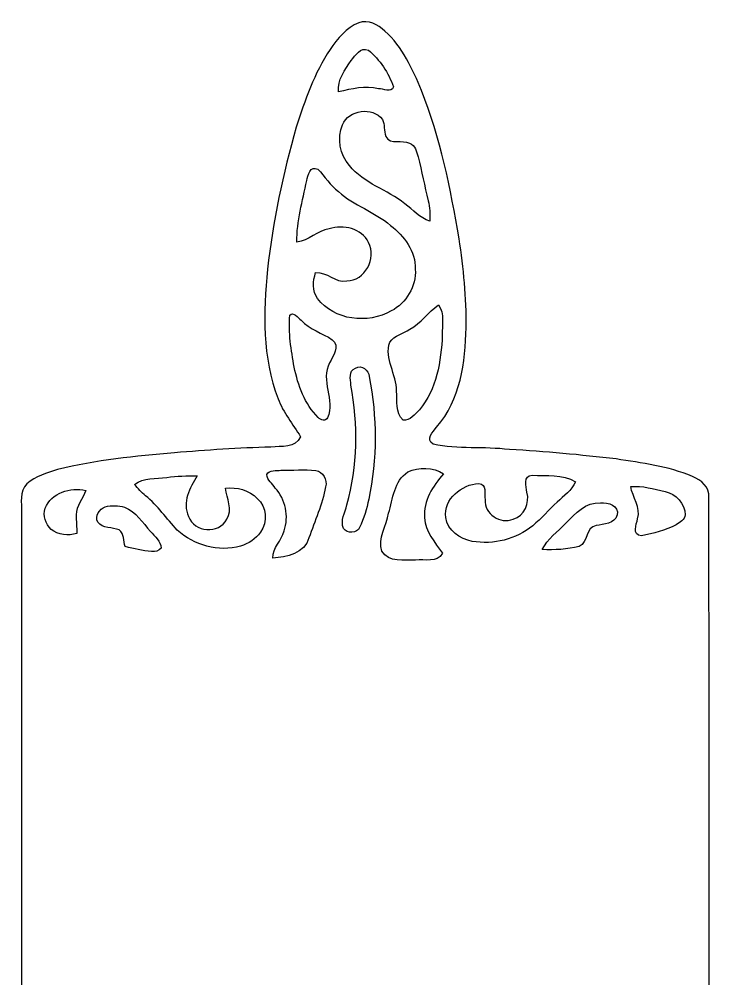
# Model space of a CAD drawing. Header units: centimetres. Extents: x -7.9 to 7.9, y -13.4 to 13.4.
# Drawn here: x -7.91 to 1.69, y 0 to 13.36 of the extents above; entities that cross this region are included whole.
import ezdxf

# ---------------------------------------------------------------- set-up
doc = ezdxf.new("R2010")
doc.units = ezdxf.units.CM
doc.header["$MEASUREMENT"] = 0
doc.layers.add('Camada 1', color=7, linetype='Continuous')

msp = doc.modelspace()

# ---------------------------------------------------------------- linework, layer by layer
at = {"layer": 'Camada 1', "color": 156}
for points, knots in [([(-3.1891, 13.30713), (-3.05681, 13.35722), (-2.92064, 13.27925), (-2.82434, 13.19247), (-2.82434, 13.19247), (-2.58268, 12.96916), (-2.43874, 12.66472), (-2.31527, 12.36521), (-2.31527, 12.36521), (-2.05705, 11.70199), (-1.90923, 11.00137), (-1.79317, 10.30111), (-1.79317, 10.30111), (-1.73073, 9.89294), (-1.68909, 9.47984), (-1.69438, 9.06638), (-1.69438, 9.06638), (-1.7085, 8.58379), (-1.77058, 8.05568), (-2.10609, 7.68066), (-2.10609, 7.68066), (-2.1583, 7.614), (-2.25777, 7.51099), (-2.15511, 7.44149), (-2.15511, 7.44149), (-1.80764, 7.36706), (-1.44568, 7.41257), (-1.09395, 7.36635), (-1.09395, 7.36635), (-0.59796, 7.34447), (-0.10407, 7.29226), (0.3891, 7.23618), (0.3891, 7.23618), (0.74753, 7.17868), (1.11653, 7.13739), (1.45274, 6.99169), (1.45274, 6.99169), (1.57373, 6.94372), (1.69333, 6.84459), (1.68168, 6.70136), (1.68168, 6.70136), (1.68451, 0.5274), (1.68168, -5.6462), (1.68275, -11.82017), (1.68275, -11.82017), (1.68768, -12.04736), (1.6016, -12.28372), (1.41181, -12.41953), (1.41181, -12.41953), (0.9465, -12.77937), (0.36018, -12.92577), (-0.2025, -13.05489), (-0.2025, -13.05489), (-1.41145, -13.30147), (-2.65219, -13.35546), (-3.88301, -13.3117), (-3.88301, -13.3117), (-4.63267, -13.27043), (-5.38302, -13.18401), (-6.11152, -12.99669), (-6.11152, -12.99669), (-6.58318, -12.8778), (-7.0499, -12.72222), (-7.47713, -12.48621), (-7.47713, -12.48621), (-7.59777, -12.41531), (-7.73148, -12.34263), (-7.79497, -12.21139), (-7.79497, -12.21139), (-7.84895, -12.10062), (-7.87471, -11.9768), (-7.87929, -11.85438), (-7.87929, -11.85438), (-7.88, -5.73933), (-7.87858, 0.37606), (-7.88, 6.49111), (-7.88, 6.49111), (-7.87364, 6.62374), (-7.91033, 6.78427), (-7.80415, 6.88798), (-7.80415, 6.88798), (-7.68526, 6.99628), (-7.52651, 7.04391), (-7.37551, 7.088), (-7.37551, 7.088), (-6.84388, 7.22417), (-6.29532, 7.27321), (-5.75027, 7.32225), (-5.75027, 7.32225), (-5.30401, 7.35824), (-4.85739, 7.39034), (-4.40972, 7.40092), (-4.40972, 7.40092), (-4.26366, 7.42102), (-4.06893, 7.37904), (-3.99696, 7.54661), (-3.99696, 7.54661), (-4.10457, 7.72089), (-4.23932, 7.88034), (-4.31058, 8.07507), (-4.31058, 8.07507), (-4.5339, 8.64658), (-4.51272, 9.27593), (-4.45769, 9.87671), (-4.45769, 9.87671), (-4.38009, 10.54522), (-4.24568, 11.20739), (-4.05659, 11.85368), (-4.05659, 11.85368), (-3.94088, 12.22939), (-3.80505, 12.6051), (-3.58775, 12.93529), (-3.58775, 12.93529), (-3.48368, 13.08417), (-3.36267, 13.23798), (-3.1891, 13.30713)], [0, 0, 0, 0, 0.03333333, 0.03333333, 0.03333333, 0.03333333, 0.06666667, 0.06666667, 0.06666667, 0.06666667, 0.1, 0.1, 0.1, 0.1, 0.13333333, 0.13333333, 0.13333333, 0.13333333, 0.16666667, 0.16666667, 0.16666667, 0.16666667, 0.2, 0.2, 0.2, 0.2, 0.23333333, 0.23333333, 0.23333333, 0.23333333, 0.26666667, 0.26666667, 0.26666667, 0.26666667, 0.3, 0.3, 0.3, 0.3, 0.33333333, 0.33333333, 0.33333333, 0.33333333, 0.36666667, 0.36666667, 0.36666667, 0.36666667, 0.4, 0.4, 0.4, 0.4, 0.43333333, 0.43333333, 0.43333333, 0.43333333, 0.46666667, 0.46666667, 0.46666667, 0.46666667, 0.5, 0.5, 0.5, 0.5, 0.53333333, 0.53333333, 0.53333333, 0.53333333, 0.56666667, 0.56666667, 0.56666667, 0.56666667, 0.6, 0.6, 0.6, 0.6, 0.63333333, 0.63333333, 0.63333333, 0.63333333, 0.66666667, 0.66666667, 0.66666667, 0.66666667, 0.7, 0.7, 0.7, 0.7, 0.73333333, 0.73333333, 0.73333333, 0.73333333, 0.76666667, 0.76666667, 0.76666667, 0.76666667, 0.8, 0.8, 0.8, 0.8, 0.83333333, 0.83333333, 0.83333333, 0.83333333, 0.86666667, 0.86666667, 0.86666667, 0.86666667, 0.9, 0.9, 0.9, 0.9, 0.93333333, 0.93333333, 0.93333333, 0.93333333, 1, 1, 1, 1]), ([(-3.29282, 12.78361), (-3.29282, 12.78361), (-3.29282, 12.78361), (-3.29282, 12.78361), (-3.29282, 12.78361), (-3.3796, 12.65307), (-3.48933, 12.51373), (-3.46991, 12.34757), (-3.46991, 12.34757), (-3.28789, 12.38637), (-3.10127, 12.43506), (-2.91465, 12.3899), (-2.91465, 12.3899), (-2.84762, 12.38849), (-2.73755, 12.33028), (-2.70298, 12.41601), (-2.70298, 12.41601), (-2.77812, 12.60933), (-2.89243, 12.79454), (-3.05505, 12.92612), (-3.05505, 12.92612), (-3.16371, 12.97446), (-3.23356, 12.85309), (-3.29282, 12.78361)], [0, 0, 0, 0, 0.14285714, 0.14285714, 0.14285714, 0.14285714, 0.28571429, 0.28571429, 0.28571429, 0.28571429, 0.42857143, 0.42857143, 0.42857143, 0.42857143, 0.57142857, 0.57142857, 0.57142857, 0.57142857, 0.71428571, 0.71428571, 0.71428571, 0.71428571, 1, 1, 1, 1]), ([(-3.41665, 11.8872), (-3.41665, 11.8872), (-3.41665, 11.8872), (-3.41665, 11.8872), (-3.41665, 11.8872), (-3.48933, 11.70022), (-3.45369, 11.47233), (-3.31752, 11.32204), (-3.31752, 11.32204), (-3.11714, 11.0691), (-2.79188, 10.98408), (-2.54669, 10.78865), (-2.54669, 10.78865), (-2.43311, 10.7068), (-2.34102, 10.58827), (-2.20169, 10.54805), (-2.20169, 10.54805), (-2.19674, 10.64259), (-2.19779, 10.73855), (-2.22215, 10.83063), (-2.22215, 10.83063), (-2.27224, 11.03347), (-2.31281, 11.23844), (-2.3629, 11.44129), (-2.3629, 11.44129), (-2.38407, 11.51325), (-2.40312, 11.60285), (-2.48214, 11.63214), (-2.48214, 11.63214), (-2.58444, 11.68682), (-2.74813, 11.6011), (-2.81057, 11.72632), (-2.81057, 11.72632), (-2.84127, 11.80218), (-2.82363, 11.89002), (-2.85855, 11.9634), (-2.85855, 11.9634), (-2.99966, 12.14508), (-3.32458, 12.09498), (-3.41665, 11.8872)], [0, 0, 0, 0, 0.09090909, 0.09090909, 0.09090909, 0.09090909, 0.18181818, 0.18181818, 0.18181818, 0.18181818, 0.27272727, 0.27272727, 0.27272727, 0.27272727, 0.36363636, 0.36363636, 0.36363636, 0.36363636, 0.45454545, 0.45454545, 0.45454545, 0.45454545, 0.54545455, 0.54545455, 0.54545455, 0.54545455, 0.63636364, 0.63636364, 0.63636364, 0.63636364, 0.72727273, 0.72727273, 0.72727273, 0.72727273, 0.81818182, 0.81818182, 0.81818182, 0.81818182, 1, 1, 1, 1]), ([(-3.91195, 11.11073), (-3.91195, 11.11073), (-3.91195, 11.11073), (-3.91195, 11.11073), (-3.91195, 11.11073), (-3.97016, 10.82815), (-4.05165, 10.54522), (-4.04988, 10.25418), (-4.04988, 10.25418), (-3.88443, 10.2743), (-3.76519, 10.41646), (-3.59867, 10.4401), (-3.59867, 10.4401), (-3.40359, 10.50183), (-3.1443, 10.44963), (-3.05435, 10.24784), (-3.05435, 10.24784), (-2.93017, 10.03018), (-3.10339, 9.71726), (-3.35526, 9.71373), (-3.35526, 9.71373), (-3.51754, 9.68304), (-3.63007, 9.84673), (-3.78919, 9.8298), (-3.78919, 9.8298), (-3.82376, 9.71232), (-3.84352, 9.57333), (-3.76096, 9.47031), (-3.76096, 9.47031), (-3.53024, 9.16163), (-3.06069, 9.1126), (-2.73719, 9.2971), (-2.73719, 9.2971), (-2.52448, 9.40329), (-2.38972, 9.64106), (-2.40171, 9.87777), (-2.40171, 9.87777), (-2.39394, 10.12542), (-2.5608, 10.33921), (-2.7453, 10.48631), (-2.7453, 10.48631), (-2.96579, 10.67647), (-3.25332, 10.76395), (-3.47203, 10.95691), (-3.47203, 10.95691), (-3.58668, 11.04265), (-3.6569, 11.17105), (-3.75954, 11.26842), (-3.75954, 11.26842), (-3.86221, 11.32699), (-3.89395, 11.18199), (-3.91195, 11.11073)], [0, 0, 0, 0, 0.07142857, 0.07142857, 0.07142857, 0.07142857, 0.14285714, 0.14285714, 0.14285714, 0.14285714, 0.21428571, 0.21428571, 0.21428571, 0.21428571, 0.28571429, 0.28571429, 0.28571429, 0.28571429, 0.35714286, 0.35714286, 0.35714286, 0.35714286, 0.42857143, 0.42857143, 0.42857143, 0.42857143, 0.5, 0.5, 0.5, 0.5, 0.57142857, 0.57142857, 0.57142857, 0.57142857, 0.64285714, 0.64285714, 0.64285714, 0.64285714, 0.71428571, 0.71428571, 0.71428571, 0.71428571, 0.78571429, 0.78571429, 0.78571429, 0.78571429, 0.85714286, 0.85714286, 0.85714286, 0.85714286, 1, 1, 1, 1]), ([(-2.47931, 9.04169), (-2.47931, 9.04169), (-2.47931, 9.04169), (-2.47931, 9.04169), (-2.47931, 9.04169), (-2.5714, 8.98207), (-2.69063, 8.95561), (-2.75731, 8.86389), (-2.75731, 8.86389), (-2.83562, 8.62894), (-2.6603, 8.4141), (-2.66381, 8.18126), (-2.66381, 8.18126), (-2.64865, 8.04757), (-2.68076, 7.87858), (-2.57281, 7.77768), (-2.57281, 7.77768), (-2.47438, 7.76534), (-2.40875, 7.85741), (-2.34526, 7.91845), (-2.34526, 7.91845), (-2.10361, 8.20632), (-2.04364, 8.59719), (-2.02671, 8.9609), (-2.02671, 8.9609), (-2.03093, 9.10166), (-1.9939, 9.25583), (-2.07822, 9.38035), (-2.07822, 9.38035), (-2.22673, 9.2844), (-2.32092, 9.12424), (-2.47931, 9.04169)], [0, 0, 0, 0, 0.11111111, 0.11111111, 0.11111111, 0.11111111, 0.22222222, 0.22222222, 0.22222222, 0.22222222, 0.33333333, 0.33333333, 0.33333333, 0.33333333, 0.44444444, 0.44444444, 0.44444444, 0.44444444, 0.55555556, 0.55555556, 0.55555556, 0.55555556, 0.66666667, 0.66666667, 0.66666667, 0.66666667, 0.77777778, 0.77777778, 0.77777778, 0.77777778, 1, 1, 1, 1]), ([(-4.14689, 9.23643), (-4.14689, 9.23643), (-4.14689, 9.23643), (-4.14689, 9.23643), (-4.14689, 9.23643), (-4.16984, 8.99477), (-4.1282, 8.75242), (-4.08622, 8.51464), (-4.08622, 8.51464), (-4.03224, 8.26099), (-3.94229, 7.99888), (-3.75179, 7.81473), (-3.75179, 7.81473), (-3.7218, 7.77733), (-3.64666, 7.75511), (-3.62303, 7.81085), (-3.62303, 7.81085), (-3.51155, 8.05602), (-3.72991, 8.33119), (-3.59445, 8.57355), (-3.59445, 8.57355), (-3.54612, 8.66916), (-3.44487, 8.80604), (-3.55635, 8.89564), (-3.55635, 8.89564), (-3.6978, 8.99054), (-3.87208, 9.0371), (-3.98814, 9.16904), (-3.98814, 9.16904), (-4.03189, 9.19726), (-4.09928, 9.29675), (-4.14689, 9.23643)], [0, 0, 0, 0, 0.11111111, 0.11111111, 0.11111111, 0.11111111, 0.22222222, 0.22222222, 0.22222222, 0.22222222, 0.33333333, 0.33333333, 0.33333333, 0.33333333, 0.44444444, 0.44444444, 0.44444444, 0.44444444, 0.55555556, 0.55555556, 0.55555556, 0.55555556, 0.66666667, 0.66666667, 0.66666667, 0.66666667, 0.77777778, 0.77777778, 0.77777778, 0.77777778, 1, 1, 1, 1]), ([(-3.23356, 8.49841), (-3.23356, 8.49841), (-3.23356, 8.49841), (-3.23356, 8.49841), (-3.23356, 8.49841), (-3.33516, 8.46454), (-3.30234, 8.34602), (-3.29635, 8.26487), (-3.29635, 8.26487), (-3.19758, 7.71348), (-3.2025, 7.13775), (-3.35385, 6.59659), (-3.35385, 6.59659), (-3.37996, 6.49004), (-3.44594, 6.37821), (-3.40113, 6.26779), (-3.40113, 6.26779), (-3.35173, 6.19407), (-3.21132, 6.19619), (-3.17641, 6.28402), (-3.17641, 6.28402), (-3.1136, 6.40715), (-3.08115, 6.54295), (-3.04835, 6.67631), (-3.04835, 6.67631), (-2.93158, 7.23688), (-2.93334, 7.82177), (-3.042, 8.38341), (-3.042, 8.38341), (-3.04835, 8.47124), (-3.15066, 8.55662), (-3.23356, 8.49841)], [0, 0, 0, 0, 0.11111111, 0.11111111, 0.11111111, 0.11111111, 0.22222222, 0.22222222, 0.22222222, 0.22222222, 0.33333333, 0.33333333, 0.33333333, 0.33333333, 0.44444444, 0.44444444, 0.44444444, 0.44444444, 0.55555556, 0.55555556, 0.55555556, 0.55555556, 0.66666667, 0.66666667, 0.66666667, 0.66666667, 0.77777778, 0.77777778, 0.77777778, 0.77777778, 1, 1, 1, 1]), ([(-4.46899, 7.01957), (-4.46899, 7.01957), (-4.46899, 7.01957), (-4.46899, 7.01957), (-4.46899, 7.01957), (-4.46088, 6.94302), (-4.39067, 6.89256), (-4.34974, 6.8319), (-4.34974, 6.8319), (-4.20722, 6.67278), (-4.15466, 6.43712), (-4.22697, 6.23427), (-4.22697, 6.23427), (-4.25944, 6.09917), (-4.38608, 6.00216), (-4.38467, 5.85716), (-4.38467, 5.85716), (-4.1924, 5.86846), (-3.93912, 5.92313), (-3.88196, 6.13798), (-3.88196, 6.13798), (-3.79694, 6.37222), (-3.69675, 6.60364), (-3.64878, 6.84954), (-3.64878, 6.84954), (-3.62303, 6.94831), (-3.68335, 7.05943), (-3.78741, 7.07602), (-3.78741, 7.07602), (-3.94757, 7.09648), (-4.10951, 7.07672), (-4.27036, 7.07813), (-4.27036, 7.07813), (-4.33846, 7.07073), (-4.42841, 7.09117), (-4.46899, 7.01957)], [0, 0, 0, 0, 0.1, 0.1, 0.1, 0.1, 0.2, 0.2, 0.2, 0.2, 0.3, 0.3, 0.3, 0.3, 0.4, 0.4, 0.4, 0.4, 0.5, 0.5, 0.5, 0.5, 0.6, 0.6, 0.6, 0.6, 0.7, 0.7, 0.7, 0.7, 0.8, 0.8, 0.8, 0.8, 1, 1, 1, 1]), ([(-2.50542, 7.0552), (-2.50542, 7.0552), (-2.50542, 7.0552), (-2.50542, 7.0552), (-2.50542, 7.0552), (-2.70016, 6.93278), (-2.71073, 6.68055), (-2.77247, 6.48158), (-2.77247, 6.48158), (-2.8067, 6.3066), (-2.92135, 6.13409), (-2.86666, 5.95171), (-2.86666, 5.95171), (-2.77106, 5.78801), (-2.55658, 5.83388), (-2.39854, 5.82789), (-2.39854, 5.82789), (-2.27295, 5.84376), (-2.09797, 5.7866), (-2.02388, 5.92313), (-2.02388, 5.92313), (-2.12831, 6.07552), (-2.26484, 6.22335), (-2.27188, 6.41914), (-2.27188, 6.41914), (-2.29658, 6.65585), (-2.1537, 6.85799), (-2.01012, 7.0298), (-2.01012, 7.0298), (-2.15229, 7.12364), (-2.35374, 7.13034), (-2.50542, 7.0552)], [0, 0, 0, 0, 0.11111111, 0.11111111, 0.11111111, 0.11111111, 0.22222222, 0.22222222, 0.22222222, 0.22222222, 0.33333333, 0.33333333, 0.33333333, 0.33333333, 0.44444444, 0.44444444, 0.44444444, 0.44444444, 0.55555556, 0.55555556, 0.55555556, 0.55555556, 0.66666667, 0.66666667, 0.66666667, 0.66666667, 0.77777778, 0.77777778, 0.77777778, 0.77777778, 1, 1, 1, 1]), ([(-5.85786, 6.97934), (-5.85786, 6.97934), (-5.85786, 6.97934), (-5.85786, 6.97934), (-5.85786, 6.97934), (-6.0092, 6.95747), (-6.17996, 6.98465), (-6.30731, 6.88128), (-6.30731, 6.88128), (-6.26075, 6.82483), (-6.21064, 6.7698), (-6.1535, 6.72358), (-6.1535, 6.72358), (-5.98275, 6.58812), (-5.86139, 6.40362), (-5.71183, 6.24733), (-5.71183, 6.24733), (-5.48252, 6.03108), (-5.13715, 5.93865), (-4.83234, 6.02368), (-4.83234, 6.02368), (-4.72263, 6.0572), (-4.62209, 6.12315), (-4.55365, 6.21595), (-4.55365, 6.21595), (-4.45065, 6.35565), (-4.46722, 6.57331), (-4.60021, 6.6883), (-4.60021, 6.6883), (-4.71346, 6.80544), (-4.88138, 6.84847), (-5.04013, 6.82907), (-5.04013, 6.82907), (-5.02849, 6.68619), (-4.9343, 6.53413), (-5.02284, 6.39797), (-5.02284, 6.39797), (-5.13045, 6.18983), (-5.4797, 6.21205), (-5.55554, 6.43573), (-5.55554, 6.43573), (-5.6462, 6.63187), (-5.53826, 6.834), (-5.43594, 6.99981), (-5.43594, 6.99981), (-5.57671, 7.00475), (-5.71816, 6.9991), (-5.85786, 6.97934)], [0, 0, 0, 0, 0.07692308, 0.07692308, 0.07692308, 0.07692308, 0.15384615, 0.15384615, 0.15384615, 0.15384615, 0.23076923, 0.23076923, 0.23076923, 0.23076923, 0.30769231, 0.30769231, 0.30769231, 0.30769231, 0.38461538, 0.38461538, 0.38461538, 0.38461538, 0.46153846, 0.46153846, 0.46153846, 0.46153846, 0.53846154, 0.53846154, 0.53846154, 0.53846154, 0.61538462, 0.61538462, 0.61538462, 0.61538462, 0.69230769, 0.69230769, 0.69230769, 0.69230769, 0.76923077, 0.76923077, 0.76923077, 0.76923077, 0.84615385, 0.84615385, 0.84615385, 0.84615385, 1, 1, 1, 1]), ([(-0.84878, 6.77262), (-0.84878, 6.77262), (-0.84878, 6.77262), (-0.84878, 6.77262), (-0.84878, 6.77262), (-0.80926, 6.6234), (-0.88511, 6.44313), (-1.04034, 6.39867), (-1.04034, 6.39867), (-1.21673, 6.32247), (-1.44604, 6.47488), (-1.43191, 6.67032), (-1.43191, 6.67032), (-1.44039, 6.74758), (-1.40616, 6.88974), (-1.5187, 6.89609), (-1.5187, 6.89609), (-1.75331, 6.88233), (-2.014, 6.68019), (-1.97838, 6.42231), (-1.97838, 6.42231), (-1.95545, 6.23817), (-1.77906, 6.12245), (-1.60937, 6.08929), (-1.60937, 6.08929), (-1.31514, 6.03919), (-0.99905, 6.11611), (-0.76834, 6.30731), (-0.76834, 6.30731), (-0.64698, 6.40891), (-0.54363, 6.52921), (-0.42791, 6.6368), (-0.42791, 6.6368), (-0.33901, 6.72641), (-0.22331, 6.79591), (-0.17638, 6.91902), (-0.17638, 6.91902), (-0.35594, 7.02802), (-0.57679, 6.99805), (-0.77752, 7.00899), (-0.77752, 7.00899), (-0.90382, 7.00546), (-0.85865, 6.85375), (-0.84878, 6.77262)], [0, 0, 0, 0, 0.08333333, 0.08333333, 0.08333333, 0.08333333, 0.16666667, 0.16666667, 0.16666667, 0.16666667, 0.25, 0.25, 0.25, 0.25, 0.33333333, 0.33333333, 0.33333333, 0.33333333, 0.41666667, 0.41666667, 0.41666667, 0.41666667, 0.5, 0.5, 0.5, 0.5, 0.58333333, 0.58333333, 0.58333333, 0.58333333, 0.66666667, 0.66666667, 0.66666667, 0.66666667, 0.75, 0.75, 0.75, 0.75, 0.83333333, 0.83333333, 0.83333333, 0.83333333, 1, 1, 1, 1]), ([(-7.54803, 6.55109), (-7.54803, 6.55109), (-7.54803, 6.55109), (-7.54803, 6.55109), (-7.54803, 6.55109), (-7.59037, 6.44842), (-7.54027, 6.33024), (-7.46583, 6.25615), (-7.46583, 6.25615), (-7.36706, 6.17573), (-7.227, 6.16303), (-7.10812, 6.20041), (-7.10812, 6.20041), (-7.11059, 6.2858), (-7.11904, 6.37117), (-7.11763, 6.45653), (-7.11763, 6.45653), (-7.11904, 6.58424), (-7.02344, 6.68197), (-6.98465, 6.79803), (-6.98465, 6.79803), (-7.19242, 6.84354), (-7.46724, 6.76839), (-7.54803, 6.55109)], [0, 0, 0, 0, 0.14285714, 0.14285714, 0.14285714, 0.14285714, 0.28571429, 0.28571429, 0.28571429, 0.28571429, 0.42857143, 0.42857143, 0.42857143, 0.42857143, 0.57142857, 0.57142857, 0.57142857, 0.57142857, 0.71428571, 0.71428571, 0.71428571, 0.71428571, 1, 1, 1, 1]), ([(0.59336, 6.85129), (0.59336, 6.85129), (0.59336, 6.85129), (0.59336, 6.85129), (0.59336, 6.85129), (0.61806, 6.70031), (0.74012, 6.56449), (0.68932, 6.40503), (0.68932, 6.40503), (0.6731, 6.32495), (0.60678, 6.17536), (0.74188, 6.16795), (0.74188, 6.16795), (0.9091, 6.19441), (1.07421, 6.24451), (1.22555, 6.32142), (1.22555, 6.32142), (1.27847, 6.35212), (1.34584, 6.38951), (1.35113, 6.45795), (1.35113, 6.45795), (1.34866, 6.61492), (1.22273, 6.7504), (1.07173, 6.78215), (1.07173, 6.78215), (0.91439, 6.81496), (0.756, 6.87034), (0.59336, 6.85129)], [0, 0, 0, 0, 0.125, 0.125, 0.125, 0.125, 0.25, 0.25, 0.25, 0.25, 0.375, 0.375, 0.375, 0.375, 0.5, 0.5, 0.5, 0.5, 0.625, 0.625, 0.625, 0.625, 0.75, 0.75, 0.75, 0.75, 1, 1, 1, 1]), ([(-6.71442, 6.57189), (-6.71442, 6.57189), (-6.71442, 6.57189), (-6.71442, 6.57189), (-6.71442, 6.57189), (-6.79343, 6.53873), (-6.86788, 6.44277), (-6.81496, 6.3574), (-6.81496, 6.3574), (-6.75004, 6.2618), (-6.61599, 6.28826), (-6.51932, 6.24945), (-6.51932, 6.24945), (-6.44983, 6.19512), (-6.46253, 6.09423), (-6.43678, 6.01698), (-6.43678, 6.01698), (-6.31542, 5.9884), (-6.19337, 5.95911), (-6.06882, 5.94888), (-6.06882, 5.94888), (-6.01627, 5.93972), (-5.97217, 5.95524), (-5.93653, 5.99546), (-5.93653, 5.99546), (-5.94254, 6.09353), (-6.02438, 6.15843), (-6.08259, 6.22864), (-6.08259, 6.22864), (-6.19512, 6.34858), (-6.2858, 6.50346), (-6.4463, 6.56449), (-6.4463, 6.56449), (-6.53204, 6.59236), (-6.62693, 6.59095), (-6.71442, 6.57189)], [0, 0, 0, 0, 0.1, 0.1, 0.1, 0.1, 0.2, 0.2, 0.2, 0.2, 0.3, 0.3, 0.3, 0.3, 0.4, 0.4, 0.4, 0.4, 0.5, 0.5, 0.5, 0.5, 0.6, 0.6, 0.6, 0.6, 0.7, 0.7, 0.7, 0.7, 0.8, 0.8, 0.8, 0.8, 1, 1, 1, 1]), ([(-0.30973, 6.34259), (-0.30973, 6.34259), (-0.30973, 6.34259), (-0.30973, 6.34259), (-0.30973, 6.34259), (-0.42087, 6.22194), (-0.56549, 6.12634), (-0.63675, 5.97429), (-0.63675, 5.97429), (-0.46496, 5.96793), (-0.28963, 5.97429), (-0.12312, 6.02014), (-0.12312, 6.02014), (0.00881, 6.07447), (-0.03703, 6.29179), (0.11253, 6.30836), (0.11253, 6.30836), (0.21943, 6.33129), (0.36688, 6.32919), (0.40604, 6.45653), (0.40604, 6.45653), (0.4378, 6.58566), (0.27622, 6.63928), (0.17497, 6.62622), (0.17497, 6.62622), (-0.0314, 6.63892), (-0.1778, 6.47593), (-0.30973, 6.34259)], [0, 0, 0, 0, 0.125, 0.125, 0.125, 0.125, 0.25, 0.25, 0.25, 0.25, 0.375, 0.375, 0.375, 0.375, 0.5, 0.5, 0.5, 0.5, 0.625, 0.625, 0.625, 0.625, 0.75, 0.75, 0.75, 0.75, 1, 1, 1, 1])]:
    msp.add_open_spline(points, degree=3, knots=knots, dxfattribs=at)

doc.saveas('drawing.dxf')
